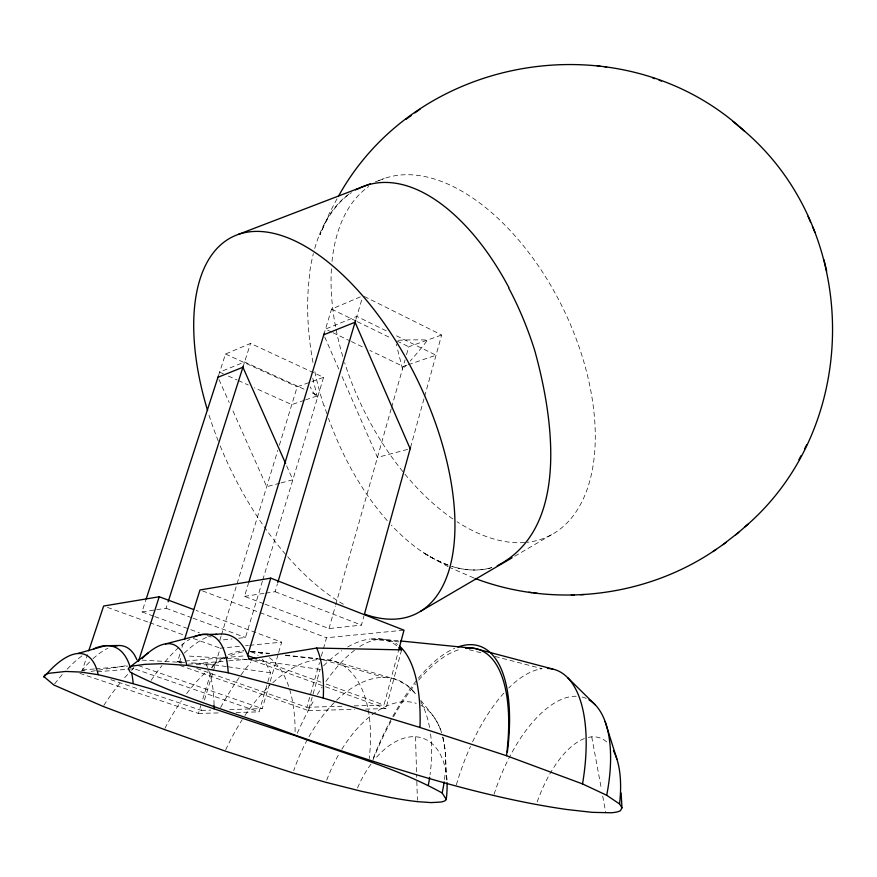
<?xml version="1.0" encoding="UTF-8"?>
<svg xmlns="http://www.w3.org/2000/svg" width="877" height="877" viewBox="0 0 877 877"><rect width="100%" height="100%" fill="white"/><g stroke="black" fill="none" stroke-linecap="round" stroke-linejoin="round"><path stroke-width="0.66" stroke-dasharray="4.38 3.29" d="M354.22 705.897L384.005 705.031L398.388 651.183M365.534 709.109L385.935 708.583L401.589 649.879M264.997 604.165L328.996 628.568L361.423 625.093L363.977 615.873M410.535 447.445L424.391 397.336M424.632 396.448L441.624 334.992L364.119 296.393M328.996 628.568L335.332 606.171M335.705 604.856L391.263 408.605M391.613 407.367L405.031 359.954M406.522 354.692L408.759 346.788L441.624 334.992M196.733 668.493L306.851 707.29L319.48 662.694M321.333 656.139L326.529 637.765L402.642 630.3M179.993 665.457L308.397 710.589L312.76 695.154M313.122 693.871L320.16 669.294M229.752 709.559L262.256 708.605L269.875 682.547M270.259 681.243L278.25 653.891M278.634 652.587L281.67 642.172L196.207 610.469M236.143 712.464L259.055 711.872L267.463 683.183M267.836 681.878L270.511 672.747L269.721 670.883A150.603 59.187 -70.9 0 0 262.256 659.142M265.786 593.126L275.093 591.712L277.428 583.852M356.029 319.009L362.168 298.312M238.741 638.226L245.494 637.502L262.376 581.276M262.76 579.96L323.58 377.351L250.515 343.422L225.499 354.034L217.978 377.263M263.714 603.672L244.519 596.36L248.487 583.249M323.766 334.795L331.561 309.088L360.403 296.854M221.015 636.318L219.82 640.243L231.977 638.949M221.41 635.014L277.801 450.383M279.379 445.198L297.215 386.812L323.58 377.351M79.862 673.35L198.41 713.439L200.811 705.579M202.806 699.024L212.004 668.888M212.409 667.572L213.21 664.952L194.146 664.623M110.82 679.664L201.304 710.392L202.488 706.5M204.462 700.021L220.259 648.191L240.287 646.228M179.434 662.65L181.638 655.601M181.375 663.078L177.527 661.718L179.982 653.891M182.021 647.369L184.06 640.846M156.709 609.69L166.06 608.265L167.726 603.058M242.918 367.244L250.515 343.422M153.486 616.092L142.008 611.916L145.801 600.186M84.959 670.894L82.383 670.017L87.481 654.659M337.02 198.772L329.5 213.012L319.93 234.893C326.452 218.428 336.505 202.697 351.414 192.677M402.532 369.074L397.138 347.643M184.225 653.091L187.546 650.076A163.528 62.07 -70.6 0 1 207.959 636.757M514.722 556.237L554.385 533.041M375.29 181.934L384.181 178.535M304.319 400.318L291.778 404.615L254.462 387.809M305.569 399.89L318.11 395.593L309.384 391.602M406.983 365.161L403.19 366.454L369.886 350.449M408.243 364.722L436.033 355.207L394.584 334.893M490.945 567.857L491.854 567.605C478.71 571.486 464.503 570.445 451.545 566.323M279.774 483.249L266.707 486.702L232.252 409.329M281.078 482.909L292.83 479.796L286.626 465.808M407.553 449.441L377.439 457.41L341.109 374.402M490.035 568.099C477.559 571.289 464.273 570.291 452.061 566.443M91.033 671.431L96.591 670.488M98.432 670.181L127.68 665.468M142.008 611.916L155.372 609.888M244.519 596.36L264.459 593.323M245.626 645.702L248.301 645.439M249.627 645.308L281.67 642.172M82.383 670.017L94.42 668.965M95.757 668.844L127.867 666.049M177.527 661.718L244.946 655.843M97.358 671.771L134.126 668.712L259.055 711.872M188.171 664.218L227.406 660.951M228.754 660.841L247.698 659.263M201.304 710.392L210.787 710.107M306.851 707.29L344.749 706.182M198.41 713.439L219.974 712.88M308.397 710.589L354.648 709.394M226.332 666.564L205.81 663.615L188.906 662.793M246.492 659.405L226.672 658.364M184.652 662.573L141.383 660.085M224.457 658.232L186.209 655.908M378.491 638.829L399.364 640.846M250.647 651.348L269.294 653.343M228.404 654.779A147.446 57.959 -70.8 0 1 242.611 650.877L243.335 650.931M399.002 641.876L369.721 639.07A168.406 76.694 -71.6 0 1 398.158 646.777M250.723 651.644L269.436 653.694M285.584 655.448L319.447 659.153M285.365 655.119L317.836 658.682M319.184 658.835L332.887 660.863L395.472 679.247L406.336 684.751L415.994 694.255A119.436 67.025 -70.8 0 0 293.729 770.631M270.511 672.747L227.351 666.706M320.028 669.436L254.111 659.899M469.217 649.725L484.038 653.584M495.077 656.456L542.118 668.702A137.174 61.39 -73.5 0 0 508.693 688.039M322.67 659.679L384.104 677.45M138.511 665.676L262.256 708.605M107.487 607.41L148.498 622.242M149.77 622.703L184.378 635.222M193.346 638.467L220.259 648.191M253.365 660.655L385.935 708.583M448.059 565.139C425.992 557.114 407.246 542.019 391.306 525.093M259.219 659.8L320.971 682.185M326.112 684.049L384.005 705.031M154.769 616.564L199.408 632.821M207.06 635.606L212.157 637.458M166.06 608.265L191.69 617.693M192.973 618.164L245.494 637.502M202.543 590.912L258.781 612.168M260.063 612.65L326.529 637.765M447.884 565.051L433.183 558.463L423.131 552.433L428.283 555.678M473.821 577.976L449.21 567.233M275.093 591.712L361.423 625.093M223.372 373.799L219.634 372.122L244.595 361.982L304.396 389.333M228.349 376.047L237.053 379.96M238.292 380.519L248.246 385.003M225.499 354.034L297.215 386.812M331.659 332.065L325.488 329.105L356.807 316.378L387.272 331.32M332.887 332.668L350.153 340.967M351.392 341.559L363.725 347.478M331.561 309.088L356.062 321.048M357.29 321.651L391.602 338.401M396.886 340.978L408.759 346.788M448.147 566.706L427.943 555.47M387.261 520.675C361.072 490.945 341.942 455.481 328.502 418.34M420.796 700.317C428.557 710.326 437.93 719.82 441.383 732.372M218.998 379.555L229.193 402.466M324.731 337.009L338.697 368.921M326.869 413.692L324.15 405.503M442.764 737.14L445.099 750.065L446.996 781.517A76.398 45.231 -70.4 0 0 374.874 759.197M312.782 378.25L317.496 397.632L317.025 397.149A176.244 68.987 -62.8 0 1 310.272 386.889M396.393 344.025L396.755 345.834M591.745 736.877L601.392 789.004M602.718 796.163L605.601 811.729M415.49 736.768L416.718 777.307M416.838 781.363L417.408 800.295M373.317 758.024A160.721 66.159 -71.7 0 1 454.659 648.278M343.367 604.242A209.647 103.541 64.1 0 1 220.182 445.878M218.241 441.054A209.647 103.541 64.1 0 1 208.364 413.056M378.743 180.739A196.985 111.861 64.3 0 1 572.21 328.743A196.985 111.861 64.3 0 1 527.23 542.293M524.61 542.534A196.985 111.861 64.3 0 1 457.092 521.76M452.828 518.921A196.985 111.861 64.3 0 1 344.639 362.639M342.754 356.457A196.985 111.861 64.3 0 1 331.462 268.099M332.021 261.401A196.985 111.861 64.3 0 1 368.658 186.549M398.202 340.276A239.059 78.261 14 0 1 427.603 340.024A176.244 68.987 -62.8 0 1 410.173 361.017M405.788 365.72A176.244 68.987 -62.8 0 1 404.33 367.244M323.832 405.591A201.973 111.796 71.5 0 1 314.317 369.25M312.979 362.442A201.973 111.796 71.5 0 1 310.173 271.333M309.866 271.07A199.485 108.605 71.9 0 1 313.363 253.574M314.733 248.487A199.485 108.605 71.9 0 1 351.315 192.436M456.347 784.893A137.174 61.39 -73.5 0 1 470.478 746.426M472.604 741.81A137.174 61.39 -73.5 0 1 504.187 692.753M372.922 760.096A160.919 66.235 -71.7 0 1 391.131 721.08M393.576 716.673A160.919 66.235 -71.7 0 1 415.566 683.907M418.724 680.092A160.919 66.235 -71.7 0 1 460.995 649.101M588.292 737.393A88.511 41.142 -73.4 0 1 607.695 742.874M537.195 801.918A88.511 41.142 -73.4 0 1 584.663 738.478M494.069 794.31A116.882 54.56 -71.4 0 1 576.2 696.25M582.109 697.018A116.882 54.56 -71.4 0 1 586.702 698.64M151.173 680.333A158.233 50.395 -69.4 0 1 161.982 665.555M165.051 661.784A158.233 50.395 -69.4 0 1 189.914 639.18M359.811 646.579A168.877 65.238 -73.6 0 1 397.522 644.474M297.292 733.249A168.877 65.238 -73.6 0 1 314.251 699.736M317.364 694.507A168.877 65.238 -73.6 0 1 322.199 686.921M325.915 681.451A168.877 65.238 -73.6 0 1 354.538 650.263M220.642 707.454A166.959 56.687 -70 0 1 250.888 662.245M323.613 665.796A172.056 78.349 -71.6 0 1 341.657 650.745M347.687 646.985A172.056 78.349 -71.6 0 1 369.721 639.037M132.427 669.326A135.716 43.466 -70 0 1 133.918 667.496M272.846 682.668A140.846 72.758 -69.3 0 1 369.239 758.539M225.674 749.901A140.846 72.758 -69.3 0 1 242.195 719.699M245.001 715.446A140.846 72.758 -69.3 0 1 269.984 685.332M357.531 787.984A76.398 45.231 -70.4 0 1 371.179 763.889M420.916 705.338A101.557 57.169 -68.7 0 1 441.449 732.295M442.83 737.064A101.557 57.169 -68.7 0 1 444.343 780.629M326.748 780.102A101.557 57.169 -68.7 0 1 339.256 753.551M341.833 749.254A101.557 57.169 -68.7 0 1 416.213 703.354M420.785 701.644A119.436 67.025 -70.8 0 1 429.752 728.513M430.574 733.972A119.436 67.025 -70.8 0 1 430.026 774.753M54.637 683.928A140.989 52.335 -68 0 1 63.824 672.802M67.211 669.118A140.989 52.335 -68 0 1 82.46 655.492M205.81 663.615A147.391 62.793 -68.1 0 1 207.805 668.011M208.693 670.357A147.391 62.793 -68.1 0 1 214.043 705.437M103.826 705.393A147.391 62.793 -68.1 0 1 120.149 682.997M124.655 677.724A147.391 62.793 -68.1 0 1 129.237 672.758M131.539 670.39A147.391 62.793 -68.1 0 1 133.852 668.121M269.338 657.695A148.147 70.39 -71.6 0 1 295.1 732.92M164.92 728.327A148.147 70.39 -71.6 0 1 181.462 700.723M186.626 693.619A148.147 70.39 -71.6 0 1 207.498 670.806M211.291 667.594A148.147 70.39 -71.6 0 1 243.378 651.83M250.811 651.403A148.147 70.39 -71.6 0 1 262.651 653.99M250.811 651.797A150.603 59.187 -70.9 0 1 258.156 655.459M242.633 650.833A150.603 59.187 -70.9 0 1 243.696 650.811M213.21 664.93A147.446 57.959 -70.8 0 1 224.665 656.752M81.462 670.993A141.109 46.898 -70 0 1 90.397 661.225M93.039 658.715A141.109 46.898 -70 0 1 107.849 648.322"/><path stroke-width="1.32" d="M621.979 807.805L620.467 810.611A115.654 16.181 14 0 1 610.929 812.771L592.161 812.343L567.002 809.515A162.355 23.109 14.2 0 1 536.318 804.483C454.319 789.168 375.082 762.398 296.273 735.584C241.043 714.349 183.03 699.112 130.213 672.155L128.327 668.702L129.325 667.43L132.822 665.994L145.001 664.338L161.872 663.681L186.834 665.369L228.228 672.791L323.262 698.037L419.984 727.471L506.478 755.711L582.525 783.917L606.698 795.275L619.535 803.924L621.979 807.805L621.124 792.983M398.739 649.868L404.001 630.168L270.774 578.14L199.989 589.947L184.477 639.541M364.339 614.558L410.557 447.358M277.812 582.536L355.634 320.313M270.774 578.14L247.643 655.612L256.643 658.868M248.882 581.944L324.304 333.041M168.143 601.754L243.357 365.884M138.467 661.357L159.219 596.755L193.653 609.526M146.229 598.881L218.373 376.025M88.752 650.822L103.639 606.029L159.219 596.755M744.968 526.847C864.185 424.852 861.126 225.093 739.212 126.716M798.925 459.701L801.063 455.645M804.582 448.86L806.785 444.672M338.325 196.481C418 52.379 624.194 19.798 744.562 131.221M722.988 544.617L738.752 532.262M735.814 534.827L748.059 524.15M129.895 667.079L148.323 652.795M405.963 119.349L411.149 115.611M414.876 112.925L419.93 109.285M475.082 578.458C553.869 608.364 646.733 597.226 716.136 549.375M713.1 551.523L726.2 542.348M420.62 611.291L512.146 557.75M357.816 188.939L359.592 188.073A199.517 107.959 72.2 0 1 420.269 191.131A200.734 108.244 71.7 0 1 453.288 213.835A201.721 108.167 71.4 0 1 508.824 287.481M497.226 565.742C571.245 527.779 552.466 414.372 534.718 350.471A201.973 107.783 71.3 0 0 508.583 287.755M217.978 377.263L242.918 367.244L285.595 463.473M323.766 334.795L355.064 322.232L410.173 448.75M238.237 234.433L370.215 183.885M77.867 653.508L105.459 645.68L117.693 645.538A144.946 48.18 -70 0 1 134.707 655.338L136.987 659.8M165.589 643.893L201.524 634.564L216.674 634.246A163.528 62.07 -70.6 0 0 214.964 634.553M249.046 659.153L316.641 648.048L401.589 649.879M571.311 595.044L574.347 594.924M580.585 594.683L584.038 594.551M400.723 640.988L474.742 648.443L552.784 669.063M417.88 801.688L431.298 802.598L440.78 802.06A139.311 16.97 14.9 0 0 446.25 799.396A76.398 45.231 -70.4 0 0 447.051 782.679M417.441 801.644L411.203 800.876A99.43 11.993 14.7 0 1 389.914 797.368L361.05 791.207L325.937 782.328L292.94 772.922L225.148 751.052L164.328 729.489L103.157 706.423L53.815 685.003L43.85 676.551L44.979 674.786L48.915 673.284L65.753 671.442L80.98 672.067L98.191 674.698C165.073 690.605 229.642 714.733 295.067 735.584C344.288 753.814 396.031 767.463 442.151 792.972L446.261 799.407M597.248 65.709L600.011 66.06M604.461 66.63L606.643 66.915M528.886 592.238L531.78 592.622M533.863 592.874L537.294 593.323M249.496 659.263L252.072 660.195M659.076 80.191L661.554 81.09M652.762 77.954L654.681 78.656M733.04 121.53L738.083 125.784M567.671 677.647L595.198 704.79M808.068 216.345L810.523 222.024M812.442 226.54L814.952 232.35M605.097 721.519L616.871 759.065M824.029 259.866L826.682 271.168M457.838 647.018A160.721 66.159 -71.7 0 1 507.377 751.951M207.575 410.491A209.647 103.541 64.1 0 1 271.673 232.942A209.647 103.541 64.1 0 1 446.393 459.504A209.647 103.541 64.1 0 1 364.679 614.207M355.569 189.881A199.485 108.605 71.9 0 1 357.75 188.741M613.451 750.778A88.511 41.142 -73.4 0 1 619.535 803.924M142.238 658.309A135.716 43.466 -70 0 1 186.834 665.369M588.938 699.813A116.882 54.56 -71.4 0 1 606.698 795.275M547.467 668.406A137.174 61.39 -73.5 0 1 582.525 783.917M193.96 637.031A158.233 50.395 -69.4 0 1 228.228 672.791M316.641 648.048A166.959 56.687 -70 0 1 323.262 698.037M399.495 646.075A168.877 65.238 -73.6 0 1 419.984 727.471M465.588 648.246A160.919 66.235 -71.7 0 1 506.478 755.711M399.035 647.5A168.406 76.694 -71.6 0 1 401.6 649.857M216.63 634.378A159.274 60.491 -70.6 0 1 249.09 659.087M429.664 777.296A119.436 67.025 -70.8 0 1 428.36 784.992M43.905 677.088A121.684 42.381 -68.9 0 1 98.191 674.698M444.168 781.878A101.557 57.169 -68.7 0 1 442.151 792.972M93.773 648.794A140.989 52.335 -68 0 1 130.037 666.728M131.561 672.506A140.989 52.335 -68 0 1 133.172 683.402M214.043 705.437A147.391 62.793 -68.1 0 1 214.032 708.791M114.964 645.976A141.109 46.898 -70 0 1 117.661 645.658"/></g></svg>
